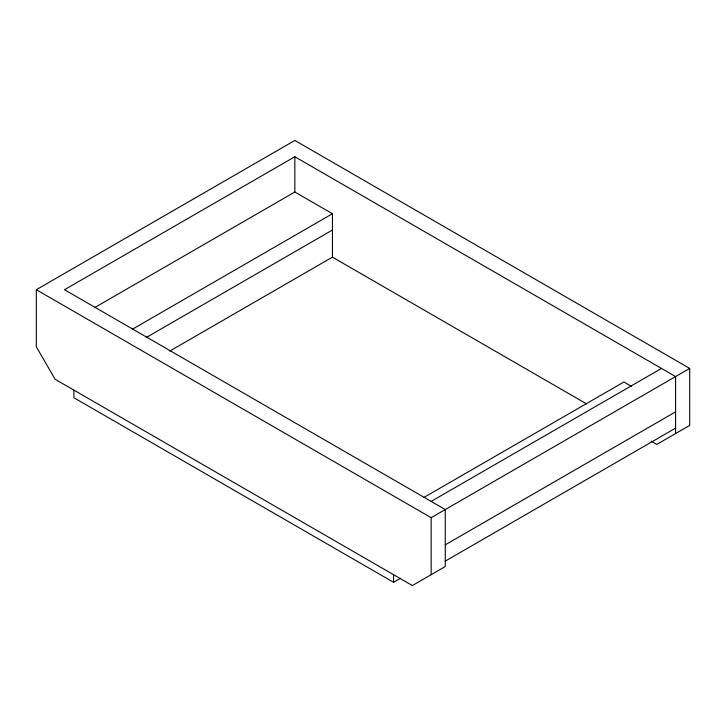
<?xml version="1.0" encoding="UTF-8"?>
<svg xmlns="http://www.w3.org/2000/svg" width="726" height="726" viewBox="0 0 726 726"><rect width="100%" height="100%" fill="white"/><g stroke="black" fill="none" stroke-linecap="round" stroke-linejoin="round"><path stroke-width="1.09" d="M675.597 433.558L675.597 376.567L294.838 156.743L64.505 289.719L445.265 509.552L445.265 566.543L412.359 585.546L55.103 379.281L36.3 346.719L36.3 289.719L294.838 140.454L689.7 368.427L689.7 425.418L656.794 444.421L651.158 441.163M94.888 307.461L294.838 192.018L332.444 213.734L332.444 257.158L586.599 403.892M132.495 329.177L332.444 213.734M146.216 337.536L332.444 230.015M169.739 351.094L332.444 257.158M423.939 497.437L623.888 381.994L631.602 386.45M431.162 501.412L661.495 368.427M36.3 289.719L431.162 517.692L689.7 368.427M445.265 544.836L675.597 411.851M73.907 390.143L73.907 397.739L393.556 582.288L400.407 578.332M445.265 561.116L675.597 428.131M431.162 517.692L431.162 574.683M393.556 574.683L393.556 582.288M294.838 156.743L294.838 192.018"/></g></svg>
